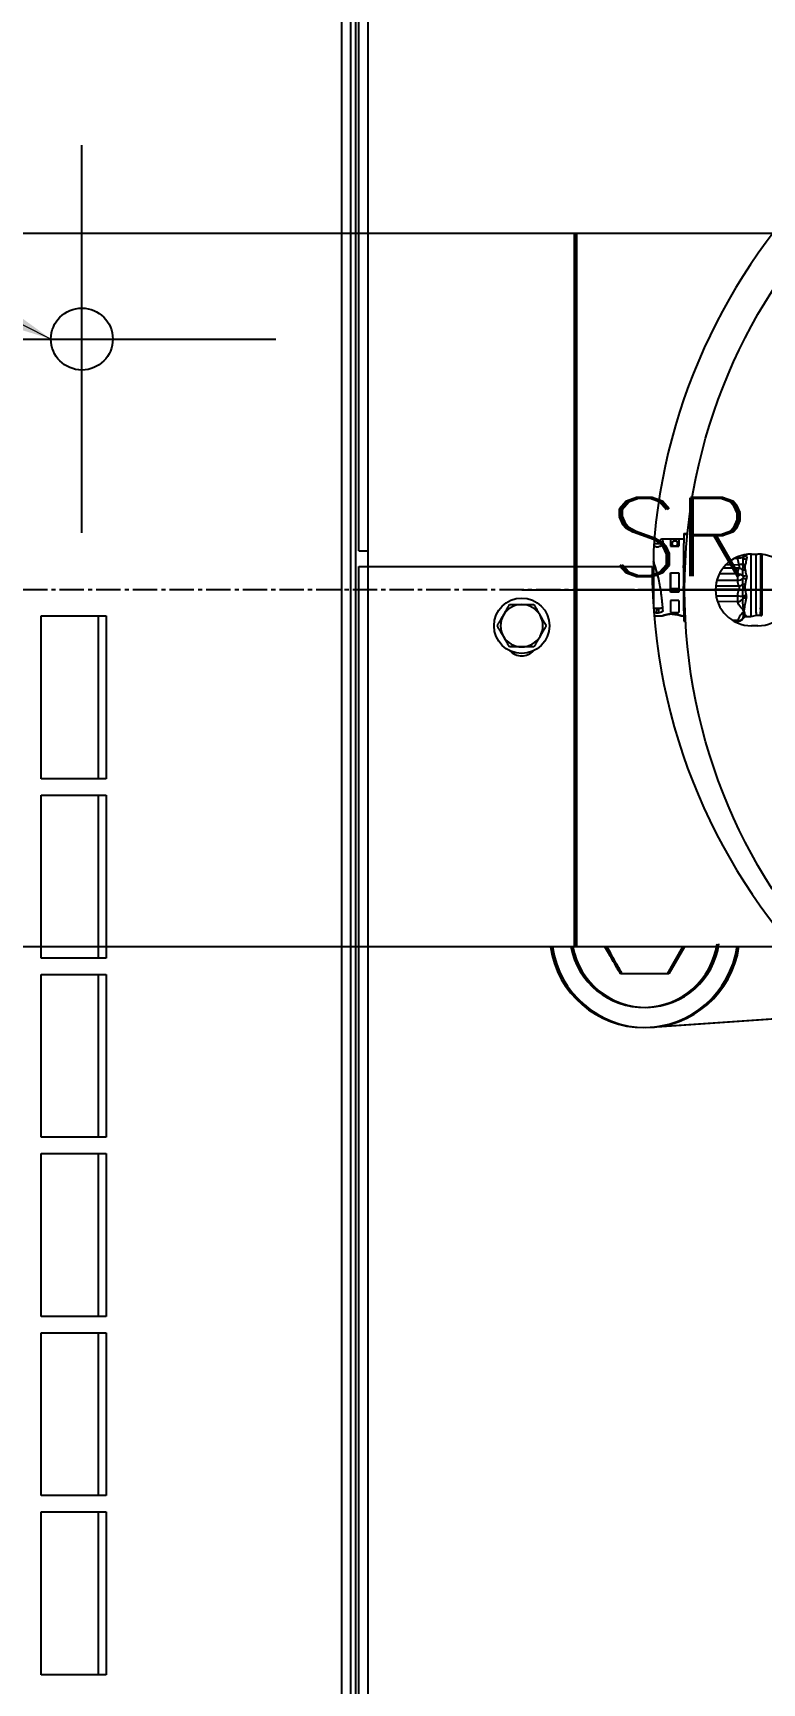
# Model space of a CAD drawing. Extents: x -76427 to 292734, y -42117 to 131250.
# Drawn here: x 12445 to 12669, y 5320 to 5826 of the extents above; entities that cross this region are included whole.
import ezdxf

# ---------------------------------------------------------------- set-up
doc = ezdxf.new("R2010")
doc.units = 0
doc.header["$LTSCALE"] = 10
for name, pattern in [('XFM7P10PV$0$CENTER', [2, 1.25, -0.25, 0.25, -0.25]), ('XFM7P10PV$0$CENTER2', [1.125, 0.75, -0.125, 0.125, -0.125]), ('XFM7P10PV-200K$0$CENTER', [2, 1.25, -0.25, 0.25, -0.25])]:
    doc.linetypes.add(name, pattern=pattern)
for name, color, linetype in [('XFM7P10PV$0$U-PV-PIPE-CENTER', 252, 'XFM7P10PV$0$CENTER2'), ('XFM7P10PV$0$U-PV-PIPE-SUS', 252, 'Continuous'), ('XFM7P10PV-200K$0$U-PV-PIPE-SUS', 200, 'Continuous'), ('XFM7Q10PV-200K$0$PV-EQ(200K)', 22, 'Continuous')]:
    doc.layers.add(name, color=color, linetype=linetype)
doc.styles.add('XFM7P10PV$0$STANDARD', font='SIMPLEX', dxfattribs={"bigfont": 'BIGFONT'})
doc.styles.add('XFM7P10PV-200K$0$STANDARD', font='SIMPLEX', dxfattribs={"bigfont": 'BIGFONT'})
doc.styles.add('XFM7Q10PV-200K$0$Atlas Copco 3.5mm', font='arial.ttf')
doc.dimstyles.new('XFM7Q10PV-200K$0$Atlas Copco$7', dxfattribs={"dimscale": 10, "dimtxt": 3.5, "dimasz": 2.5, "dimexe": 2, "dimexo": 1, "dimgap": 0.762, "dimtad": 1, "dimdec": 1, "dimrnd": 1e-08, "dimtxsty": 'XFM7Q10PV-200K$0$Atlas Copco 3.5mm', "dimcen": 0.09, "dimdle": 10, "dimclrd": 7, "dimclre": 256, "dimclrt": 7, "dimadec": 1, "dimazin": 2, "dimtfac": 1, "dimtdec": 4, "dimtmove": 0, "dimatfit": 3, "dimfxl": 1, "dimtolj": 1, "dimlwd": 9, "dimlwe": 9, "dimarcsym": 0})

# ---------------------------------------------------------------- blocks, each defined once
blk = doc.blocks.new('XFM7P10PV-200K$0$A$C62BD0E7C')
at = {"color": 1, "linetype": 'XFM7P10PV-200K$0$CENTER'}
for p, q in [((0, 203.2), (0, -203.2)), ((203.2, 0), (-254, 0))]:
    blk.add_line(p, q, dxfattribs=at)
at = {"color": 0}
blk.add_lwpolyline([(0, -136.53), (-254, -136.53), (-254, 136.52), (0, 136.52)], dxfattribs=at)
blk.add_arc((0, 0), 136.53, 270, 90, dxfattribs=at)
at = {"color": 8, "style": 'XFM7P10PV-200K$0$STANDARD'}
blk.add_text('SR', height=30, dxfattribs=at).set_placement((-240.49, 5.2))
blk = doc.blocks.new('XFM7P10PV-200K')
at = {"layer": 'XFM7P10PV-200K$0$U-PV-PIPE-SUS'}
for p, q in [((11063.5, 5764.94), (12815.6, 5764.94, 0)), ((12611.78, 5764.94), (12611.78, 5545.84)), ((12815.6, 5545.84, 0), (11063.5, 5545.84)), ((12644.96, 5545.84), (12640.2, 5537.59)), ((12625.88, 5537.59), (12625.88, 5537.59)), ((12640.2, 5537.59), (12640.2, 5537.59)), ((12640.2, 5537.59), (12640.2, 5537.59)), ((12633.04, 5527.25), (12633.04, 5527.25)), ((12633.04, 5521.05), (12633.04, 5521.05)), ((12633.04, 5521.05), (12633.04, 5521.05)), ((12633.04, 5521.05), (12633.04, 5521.05)), ((12675.09, 5523.83), (12634.99, 5521.12)), ((12634.99, 5521.12), (12634.99, 5521.12)), ((12634.99, 5521.12), (12634.99, 5521.12))]:
    blk.add_line(p, q, dxfattribs=at)
for radius, start in [(28.93, 188.2458), (22.73, 190.5174)]:
    blk.add_arc((12633.04, 5549.99), radius, start, 351.8873, dxfattribs=at)
for points in [[(12622.3, 5543.79), (12621.9, 5544.48), (12621.51, 5545.16), (12621.12, 5545.84)], [(12621.12, 5545.84), (12621.51, 5545.15), (12621.91, 5544.47), (12622.3, 5543.79)], [(12625.88, 5537.59), (12625.32, 5538.55), (12624.17, 5540.55), (12622.94, 5542.69), (12622.3, 5543.79)], [(12633.04, 5537.59), (12631.81, 5537.59), (12629.38, 5537.59), (12627.04, 5537.59), (12625.88, 5537.59)], [(12640.2, 5537.59), (12639.08, 5537.59), (12636.77, 5537.59), (12634.31, 5537.59), (12633.04, 5537.59)]]:
    blk.add_open_spline(points, degree=3, dxfattribs=at)
at = {"layer": 'XFM7P10PV-200K$0$U-PV-PIPE-SUS', "xscale": 0.8024171335491515, "yscale": 0.8024171335491515, "zscale": 0.8024171335491515}
blk.add_blockref('XFM7P10PV-200K$0$A$C62BD0E7C', (12815.6, 5655.39), dxfattribs=at)
blk = doc.blocks.new('XFM7P10PV$0$A$C62BD0E7C')
at = {"color": 1, "linetype": 'XFM7P10PV$0$CENTER'}
for p, q in [((0, 203.2), (0, -203.2)), ((203.2, 0), (-254, 0))]:
    blk.add_line(p, q, dxfattribs=at)
at = {"color": 0}
blk.add_lwpolyline([(0, -136.53), (-254, -136.53), (-254, 136.52), (0, 136.52)], dxfattribs=at)
blk.add_arc((0, 0), 136.53, 270, 90, dxfattribs=at)
at = {"color": 8, "style": 'XFM7P10PV$0$STANDARD'}
blk.add_text('SR', height=30, dxfattribs=at).set_placement((-240.49, 5.2))
blk = doc.blocks.new('XFM7P10PV$0$A$C34b3aeec')
at = {"layer": 'XFM7P10PV$0$U-PV-PIPE-CENTER'}
blk.add_line((219.4, 0), (-2536.8, 0), dxfattribs=at)
at = {"layer": 'XFM7P10PV$0$U-PV-PIPE-SUS'}
for p, q in [((-2054.25, 109.55), (0, 109.55, 0)), ((-203.81, 109.55), (-203.81, -109.55)), ((0, -109.55, 0), (-2054.25, -109.55)), ((-170.64, -109.55), (-175.4, -117.8)), ((-189.72, -117.8), (-189.72, -117.8)), ((-175.4, -117.8), (-175.4, -117.8)), ((-175.4, -117.8), (-175.4, -117.8)), ((-182.56, -128.13), (-182.56, -128.13)), ((-140.5, -131.56), (-180.61, -134.27)), ((-182.56, -134.33), (-182.56, -134.33)), ((-182.56, -134.33), (-182.56, -134.33)), ((-182.56, -134.33), (-182.56, -134.33)), ((-180.61, -134.27), (-180.61, -134.27)), ((-180.61, -134.27), (-180.61, -134.27))]:
    blk.add_line(p, q, dxfattribs=at)
for radius, start in [(28.93, 188.2458), (22.73, 190.5174)]:
    blk.add_arc((-182.56, -105.4), radius, start, 351.8873, dxfattribs=at)
for points in [[(-193.3, -111.6), (-193.7, -110.91), (-194.09, -110.23), (-194.48, -109.55)], [(-194.48, -109.55), (-194.09, -110.23), (-193.69, -110.92), (-193.3, -111.6)], [(-189.72, -117.8), (-190.28, -116.83), (-191.43, -114.83), (-192.66, -112.7), (-193.3, -111.6)], [(-182.56, -117.8), (-183.79, -117.8), (-186.21, -117.8), (-188.56, -117.8), (-189.72, -117.8)], [(-175.4, -117.8), (-176.52, -117.8), (-178.82, -117.8), (-181.29, -117.8), (-182.56, -117.8)]]:
    blk.add_open_spline(points, degree=3, dxfattribs=at)
at = {"layer": 'XFM7P10PV$0$U-PV-PIPE-SUS', "xscale": 0.8024171335491515, "yscale": 0.8024171335491515, "zscale": 0.8024171335491515}
blk.add_blockref('XFM7P10PV$0$A$C62BD0E7C', (0, 0), dxfattribs=at)
blk = doc.blocks.new('XFM7P10PV')
blk.add_blockref('XFM7P10PV$0$A$C34b3aeec', (12815, 5655.39))
blk = doc.blocks.new('XFM7Q10PV-200K$0$PV-主機 - Mega-V57-CUB_L40')
for p, q in [((524.98, 739.5), (524.98, 620.5)), ((114.98, 672.5), (114.98, 692.5)), ((114.98, 692.5), (164.98, 692.5)), ((164.98, 692.5), (164.98, 672.5)), ((169.98, 672.5), (169.98, 692.5)), ((169.98, 692.5), (219.98, 692.5)), ((219.98, 692.5), (219.98, 672.5)), ((224.98, 672.5), (224.98, 692.5)), ((224.98, 692.5), (274.98, 692.5)), ((274.98, 692.5), (274.98, 672.5)), ((279.98, 672.5), (279.98, 692.5)), ((279.98, 692.5), (329.98, 692.5)), ((329.98, 692.5), (329.98, 672.5)), ((334.98, 672.5), (334.98, 692.5)), ((334.98, 692.5), (384.98, 692.5)), ((384.98, 692.5), (384.98, 672.5)), ((389.98, 672.5), (389.98, 692.5)), ((389.98, 692.5), (439.98, 692.5)), ((439.98, 692.5), (439.98, 672.5)), ((465.48, 680), (584.48, 680)), ((164.98, 675), (114.98, 675)), ((219.98, 675), (169.98, 675)), ((274.98, 675), (224.98, 675)), ((329.98, 675), (279.98, 675)), ((384.98, 675), (334.98, 675)), ((439.98, 675), (389.98, 675)), ((164.98, 672.5), (114.98, 672.5)), ((219.98, 672.5), (169.98, 672.5)), ((274.98, 672.5), (224.98, 672.5)), ((329.98, 672.5), (279.98, 672.5)), ((384.98, 672.5), (334.98, 672.5)), ((439.98, 672.5), (389.98, 672.5)), ((-917.27, 600.25), (917.23, 600.25)), ((-920.47, 595), (455.21, 595)), ((918.65, 597.5), (-918.7, 597.5)), ((873.65, 596), (-873.7, 596)), ((455.21, 595), (455.21, 592.25)), ((459.98, 595), (918.65, 595)), ((459.98, 595), (459.98, 592.25)), ((455.21, 592.25), (-919.04, 592.25)), ((459.98, 592.25), (455.21, 592.25)), ((455.21, 592.25), (455.21, 505)), ((917.23, 592.25), (459.98, 592.25)), ((447.98, 545), (447.98, 105)), ((440.03, 504.36), (440.03, 501.75)), ((442.25, 503.68), (440.96, 503.69)), ((442.25, 503.04), (440.96, 503.04)), ((441.65, 501.69), (441.65, 501.69)), ((459.98, 504.6), (443.21, 504.6)), ((463.63, 502.03), (463.64, 495.29)), ((441.04, 499.29), (441.05, 496.79)), ((444.73, 499.29), (441.04, 499.29)), ((444.73, 496.8), (444.73, 499.3)), ((447.33, 496.8), (447.33, 499.3)), ((447.33, 499.3), (448.42, 499.3)), ((448.42, 499.3), (453.2, 499.31)), ((448.42, 499.3), (448.43, 496.81)), ((453.2, 499.31), (453.2, 496.81)), ((461.37, 499.3), (461.37, 496.8)), ((463.55, 499.29), (461.37, 499.28)), ((463.55, 496.79), (463.55, 499.29)), ((438.37, 495.27), (438.37, 494.73)), ((444.23, 495.3), (438.71, 495.28)), ((438.71, 494.75), (438.71, 495.28)), ((440.04, 495.79), (440.04, 495.28)), ((444.23, 494.96), (444.23, 495.3)), ((446.41, 494.99), (446.41, 495.31)), ((448.27, 495.31), (446.41, 495.31)), ((448.27, 495), (448.27, 495.31)), ((449.02, 495), (449.02, 495.31)), ((450.65, 495.31), (449.02, 495.31)), ((450.65, 494.98), (450.65, 495.31)), ((453.15, 494.92), (453.15, 495.31)), ((454.76, 495.31), (453.15, 495.31)), ((454.76, 494.86), (454.76, 495.31)), ((455.51, 494.83), (455.51, 495.31)), ((457.37, 495.31), (455.51, 495.31)), ((457.38, 494.74), (457.37, 495.31)), ((459.53, 494.61), (459.53, 495.31)), ((464.98, 495.29), (459.53, 495.31)), ((464.98, 494.15), (464.98, 495.29)), ((465.31, 495.28), (465.31, 494.11)), ((444.38, 478.75), (444.37, 484.89)), ((446.11, 478.75), (446.11, 485.34)), ((448.13, 478.31), (448.13, 485.5)), ((449.13, 478.31), (449.13, 485.44)), ((450.89, 478.76), (450.89, 485.11)), ((452.89, 478.76), (452.89, 484.34)), ((454.64, 478.31), (454.64, 483.25)), ((455.64, 478.31), (455.63, 482.4)), ((438.29, 478.72), (438.29, 479.72)), ((438.57, 478.72), (438.57, 480.2)), ((457.66, 478.76), (457.66, 479.72)), ((436.98, 472.5), (436.98, 474.5)), ((439.84, 475.93), (439.84, 474.67)), ((440.14, 471.67), (440.14, 473.07)), ((440.14, 471.65), (440.14, 471.25)), ((458.98, 474.5), (458.98, 472.5))]:
    blk.add_line(p, q)
for centre, radius in [((524.98, 680), 9.5), ((436.98, 545), 8.5), ((447.98, 325), 170)]:
    blk.add_circle(centre, radius)
for centre, radius, start, end in [((432.71, 545), 5, 132.9888, 227.0112), ((436.98, 545), 6.5, 120, 180), ((436.98, 545), 6.5, 60, 120), ((436.98, 545), 6.5, 0, 60), ((436.98, 545), 6.5, 180, 240), ((436.98, 545), 6.5, 300, 0), ((436.98, 545), 6.5, 240, 300), ((455.21, 325), 180, 90, 270), ((447.98, 325), 180, 273.8226, 86.1774), ((447.98, 474.5), 11, 0, 180), ((447.98, 472.5), 11, 180, 0)]:
    blk.add_arc(centre, radius, start, end)
for centre, major_axis, ratio, start_param, end_param in [((451.83, 499.28), (11.8, 0), 0.002555, 2.217327, 2.724842), ((451.84, 496.78), (-11.8, 0), 0.002555, 5.35892, 5.866434), ((451.83, 499.28), (11.8, 0), 0.002555, 1.454886, 1.9624), ((451.84, 496.78), (-11.8, 0), 0.002555, 4.596478, 5.103993), ((451.83, 499.28), (11.8, 0), 0.002555, 0.122932, 0.630447), ((451.84, 496.78), (11.8, 0), 0.002555, 0.122932, 0.630447), ((462.23, 498.03), (0.424, -0.736), 0.999986, 0, 3.123232), ((440.87, 495.27), (-2.5, 0), 0.002555, 5.755055, 6.283185), ((446.39, 495.3), (-2.5, 0), 0.002555, 4.707858, 5.755055), ((448.28, 495.31), (1.5, 0), 0.002555, 4.707858, 5.231456), ((451.89, 495.31), (-2.5, 0), 0.002555, 4.184259, 5.231456), ((455.51, 495.31), (1.5, 0), 0.002555, 4.184259, 4.707858), ((457.36, 495.3), (-2.5, 0), 0.002555, 3.66066, 4.707858), ((462.81, 495.28), (2.5, 0), 0.002555, 6.283185, 6.802253), ((440.29, 478.72), (-2, 0), 0.002555, 6.283184, 6.28319), ((440.29, 478.72), (-2, 0), 0.002555, 5.755961, 6.283184), ((440.29, 478.72), (0.42, 1.95), 0.858325, 1.75037, 2.738476), ((438.57, 475.99), (1.24, -0.39), 0.978357, 0.308397, 1.316707), ((438.56, 475.99), (1.92, -0.55), 0.979834, 0.832042, 0.832094), ((438.77, 476.28), (-1.15, 1.64), 0.974642, 4.4504, 4.450432), ((439.26, 476.28), (0.77, 1.85), 0.937314, 5.377493, 5.377515), ((439.26, 476.28), (0.77, 1.85), 0.937321, 5.301463, 5.301469), ((440, 475.98), (0.8, 1.83), 0.872822, 5.526535, 5.526557), ((440.64, 475.98), (0.7, -1.87), 0.824908, 1.752861, 1.75288), ((441.75, 476.27), (-0.39, 1.96), 0.752597, 4.954377, 4.954387), ((446.1, 478.75), (2, 0), 0.002555, 1.567166, 2.614377), ((446.1, 478.74), (-0.47, 1.94), 0.856116, 1.363348, 2.35132), ((444.69, 476.02), (0.3, 1.26), 0.527227, 4.831976, 5.840284), ((445.24, 475.96), (0, 1.3), 0.49617, 4.706495, 5.719577), ((446.1, 478.74), (0.23, 1.98), 0.003299, 3.729911, 4.717883), ((445.8, 476.02), (-0.29, 1.26), 0.444435, 4.606228, 5.614539), ((448.13, 478.31), (0.59, 1.91), 0.002715, 4.034865, 4.715887), ((447.52, 476.33), (-0.18, 1.29), 0.321517, 4.664716, 5.316845), ((450.13, 478.31), (-0.67, 1.88), 0.47404, 1.400929, 2.081957), ((449.39, 476.33), (0.17, 1.29), 0.183371, 4.734474, 5.386597), ((451.88, 478.76), (-2, 0), 0.002555, 4.185165, 5.232364), ((451.88, 478.75), (-0.27, 1.98), 0.492341, 1.49873, 2.486693), ((451.25, 476.03), (-0.26, -1.27), 0.043805, 1.574841, 2.58315), ((451.89, 478.75), (-0.27, -1.98), 0.498573, 0.656017, 1.643942), ((452.53, 476.03), (-0.26, 1.27), 0.050888, 0.557009, 1.56532), ((453.63, 478.31), (0.67, 1.88), 0.480044, 4.204002, 4.885026), ((454.39, 476.33), (-0.17, 1.29), 0.190427, 0.895607, 1.547732), ((455.63, 478.31), (-0.59, 1.91), 0.004216, 4.03273, 4.71375), ((456.25, 476.33), (0.18, 1.29), 0.328303, 0.967408, 1.619536), ((457.97, 476.03), (-0.29, -1.26), 0.450736, 3.812057, 4.82037), ((457.65, 478.75), (-2, 0), 0.002555, 4.476917, 4.708765), ((457.65, 478.75), (0.23, -1.98), 0.003889, 0.587481, 1.575445), ((459.07, 476.03), (0.3, -1.26), 0.533201, 3.582534, 4.590835), ((457.66, 478.75), (-0.47, -1.94), 0.859605, 0.794169, 0.878975), ((451.84, 471.68), (-11.7, 0), 0.002555, 4.060015, 6.714627), ((451.84, 473.08), (-11.75, 0), 0.002555, 4.060126, 6.375471), ((451.84, 474.68), (-12, 0), 0.002555, 4.076085, 6.283185), ((451.84, 471.25), (-11.7, 0), 0.002555, 4.064232, 6.28574), ((451.84, 473.08), (-11.7, 0), 0.002555, 4.056858, 6.283185), ((451.84, 471.65), (-11.7, 0), 0.002555, 4.060214, 6.283185), ((451.84, 471.68), (-9.78, 0), 0.002555, 3.900139, 6.572371), ((451.84, 471.68), (-7.07, 0), 0.002555, 3.077856, 6.346922), ((451.84, 471.68), (-6.19, 0), 0.002555, 3.164564, 6.260214), ((451.84, 471.68), (3.51, 0), 0.002555, 0.433558, 2.708035), ((451.84, 471.68), (2.34, 0), 0.002555, 0.890568, 2.251024)]:
    blk.add_ellipse(centre, major_axis=major_axis, ratio=ratio, start_param=start_param, end_param=end_param)
for centre, major_axis, ratio in [((447.98, 498.05), (-0.002, 0.85), 0.496069), ((462.24, 498.03), (0, 0.85), 0.999993)]:
    blk.add_ellipse(centre, major_axis=major_axis, ratio=ratio)
for points, weights in [([(433.73, 550.63), (435.23, 551.5), (436.98, 552.51)], [1, 1.07665212978, 1.07595444278]), ([(436.98, 552.51), (438.72, 551.5), (440.23, 550.63)], [1.07595444278, 1.07665212978, 1]), ([(430.48, 548.75), (432.22, 549.76), (433.73, 550.63)], [1.07595444278, 1.07665212978, 1]), ([(430.48, 545), (430.48, 546.74), (430.48, 548.75)], [1, 1.07665212978, 1.07595444278]), ([(440.23, 550.63), (441.73, 549.76), (443.48, 548.75)], [1, 1.07665212978, 1.07595444278]), ([(443.48, 548.75), (443.48, 546.74), (443.48, 545)], [1.07595444278, 1.07665212978, 1]), ([(430.48, 541.25), (430.48, 543.26), (430.48, 545)], [1.07595444278, 1.07665212978, 1]), ([(443.48, 545), (443.48, 543.26), (443.48, 541.25)], [1, 1.07665212978, 1.07595444278]), ([(433.73, 539.37), (432.22, 540.24), (430.48, 541.25)], [1, 1.07665212978, 1.07595444278]), ([(436.98, 537.49), (435.23, 538.5), (433.73, 539.37)], [1.07595444278, 1.07665212978, 1]), ([(440.23, 539.37), (438.72, 538.5), (436.98, 537.49)], [1, 1.07665212978, 1.07595444278]), ([(443.48, 541.25), (441.73, 540.24), (440.23, 539.37)], [1.07595444278, 1.07665212978, 1])]:
    blk.add_rational_spline(points, weights, degree=2)
for points, degree, knots in [([(440.52, 498.77), (440.52, 499.15), (440.49, 499.54), (440.38, 500.24), (440.32, 500.55), (440.19, 501.09), (440.12, 501.34), (440.04, 501.68), (440.03, 501.77), (440.04, 501.77)], 3, [-0.9807268, -0.9807268, -0.9807268, -0.9807268, -0.8652674, -0.8652674, -0.749808, -0.749808, -0.6100356, -0.6100356, -0.4767544, -0.4767544, -0.4767544, -0.4767544]), ([(440.58, 498.78), (440.58, 499.16), (440.56, 499.56), (440.47, 500.29), (440.41, 500.62), (440.28, 501.16), (440.21, 501.4), (440.09, 501.71), (440.05, 501.78), (440.04, 501.77), (440.04, 501.77), (440.04, 501.77)], 3, [0, 0, 0, 0, 0.1122436, 0.1122436, 0.2244871, 0.2244871, 0.3473751, 0.3473751, 0.4702632, 0.4702632, 0.4767544, 0.4767544, 0.4767544, 0.4767544]), ([(440.96, 503.69), (440.96, 503.78), (440.97, 503.88), (440.99, 504.07), (441, 504.16), (441.03, 504.32), (441.05, 504.38), (441.07, 504.44)], 3, [-0.22712492, -0.22712492, -0.22712492, -0.22712492, -0.19757148, -0.19757148, -0.16803014, -0.16803014, -0.1450375, -0.1450375, -0.1450375, -0.1450375]), ([(441.65, 501.69), (441.55, 501.69), (441.47, 501.72), (441.3, 501.84), (441.22, 501.94), (441.1, 502.18), (441.05, 502.32), (441, 502.56), (440.99, 502.66), (440.97, 502.84), (440.96, 502.94), (440.96, 503.04)], 3, [-0.2260437, -0.2260437, -0.2260437, -0.2260437, -0.1713884, -0.1713884, -0.1131901, -0.1131901, -0.0586216, -0.0586216, -0.0293443, -0.0293443, 0, 0, 0, 0]), ([(441.65, 501.69), (441.87, 501.69), (442.12, 501.7), (442.65, 501.72), (442.94, 501.74), (443.86, 501.81), (444.54, 501.88), (445.77, 502.02), (446.29, 502.09), (447.51, 502.27), (448.23, 502.39), (449.71, 502.65), (450.46, 502.8), (452.37, 503.21), (453.53, 503.5), (455.44, 504.07), (456.22, 504.32), (456.95, 504.6)], 3, [0, 0, 0, 0, 0.133961, 0.133961, 0.267899, 0.267899, 0.535926, 0.535926, 0.714399, 0.714399, 0.945549, 0.945549, 1.176604, 1.176604, 1.534564, 1.534564, 1.79258, 1.79258, 1.79258, 1.79258]), ([(442.25, 503.68), (442.25, 503.78), (442.25, 503.88), (442.27, 504.09), (442.29, 504.19), (442.33, 504.38), (442.35, 504.46), (442.37, 504.54)], 3, [-0.21221659, -0.21221659, -0.21221659, -0.21221659, -0.18251638, -0.18251638, -0.1494368, -0.1494368, -0.1194476, -0.1194476, -0.1194476, -0.1194476]), ([(442.7, 501.73), (442.64, 501.76), (442.58, 501.81), (442.53, 501.87), (442.39, 502.08), (442.31, 502.37), (442.27, 502.59), (442.25, 502.81), (442.25, 503.04)], 5, [0.331769, 0.331769, 0.331769, 0.331769, 0.331769, 0.331769, 1.036453, 1.036453, 1.036453, 2.225796, 2.225796, 2.225796, 2.225796, 2.225796, 2.225796]), ([(451.94, 503.12), (452.07, 503.16), (452.2, 503.19), (452.33, 503.23), (452.94, 503.4), (453.53, 503.57), (454.11, 503.76), (454.88, 504.02), (455.63, 504.29), (456.35, 504.6)], 3, [17.654247, 17.654247, 17.654247, 17.654247, 18.364351, 18.364351, 18.364351, 21.644908, 21.644908, 21.644908, 26.044963, 26.044963, 26.044963, 26.044963]), ([(461.24, 503.7), (461.24, 503.8), (461.25, 503.89), (461.28, 504.08), (461.3, 504.18), (461.35, 504.35), (461.38, 504.43), (461.42, 504.5)], 3, [-0.22712492, -0.22712492, -0.22712492, -0.22712492, -0.19757148, -0.19757148, -0.16803014, -0.16803014, -0.1396511, -0.1396511, -0.1396511, -0.1396511]), ([(462.08, 501.7), (461.99, 501.7), (461.9, 501.73), (461.71, 501.85), (461.61, 501.95), (461.45, 502.19), (461.38, 502.33), (461.3, 502.58), (461.28, 502.67), (461.25, 502.86), (461.24, 502.96), (461.24, 503.05)], 3, [-0.2260437, -0.2260437, -0.2260437, -0.2260437, -0.1713884, -0.1713884, -0.1131901, -0.1131901, -0.0586216, -0.0586216, -0.0293443, -0.0293443, 0, 0, 0, 0]), ([(462.23, 502.02), (462.23, 501.95), (462.2, 501.89), (462.12, 501.84), (462, 501.8), (461.85, 501.77), (461.84, 501.77), (461.84, 501.77), (461.84, 501.77)], 5, [12.429289, 12.429289, 12.429289, 12.429289, 12.429289, 12.429289, 15.563908, 15.563908, 15.563908, 15.579301, 15.579301, 15.579301, 15.579301, 15.579301, 15.579301]), ([(463.63, 502.06), (463.66, 501.94), (463.54, 501.85), (463.15, 501.76), (462.99, 501.73), (462.59, 501.7), (462.35, 501.7), (462.08, 501.7)], 3, [-0.6472974, -0.6472974, -0.6472974, -0.6472974, -0.3233909, -0.3233909, -0.1617156, -0.1617156, 0, 0, 0, 0]), ([(463.63, 502.06), (463.6, 502.2), (463.39, 502.37), (462.91, 502.64), (462.77, 502.71), (462.5, 502.85), (462.37, 502.91), (462.23, 502.97)], 3, [0.000001, 0.000001, 0.000001, 0.000001, 0.3505304, 0.3505304, 0.4670758, 0.4670758, 0.5563693, 0.5563693, 0.5563693, 0.5563693]), ([(440.52, 498.77), (440.52, 498.38), (440.49, 497.99), (440.38, 497.29), (440.32, 496.98), (440.19, 496.44), (440.12, 496.2), (440.04, 495.87), (440.03, 495.78), (440.04, 495.78)], 3, [0.9807268, 0.9807268, 0.9807268, 0.9807268, 1.0961862, 1.0961862, 1.2116455, 1.2116455, 1.351418, 1.351418, 1.4846992, 1.4846992, 1.4846992, 1.4846992]), ([(440.58, 498.78), (440.58, 498.41), (440.56, 498.01), (440.47, 497.28), (440.41, 496.95), (440.28, 496.4), (440.21, 496.16), (440.09, 495.85), (440.06, 495.78), (440.04, 495.77), (440.04, 495.77), (440.04, 495.78)], 3, [-1.9614536, -1.9614536, -1.9614536, -1.9614536, -1.84921, -1.84921, -1.7369664, -1.7369664, -1.6140784, -1.6140784, -1.4911904, -1.4911904, -1.4846992, -1.4846992, -1.4846992, -1.4846992]), ([(439.23, 477.03), (439.05, 477.14), (438.88, 477.29), (438.61, 477.62), (438.5, 477.81), (438.35, 478.21), (438.31, 478.42), (438.3, 478.66), (438.29, 478.69), (438.29, 478.72)], 3, [0, 0, 0, 0, 0.0648552, 0.0648552, 0.1285229, 0.1285229, 0.1922731, 0.1922731, 0.2013202, 0.2013202, 0.2013202, 0.2013202]), ([(441.47, 476.79), (441.4, 476.85), (441.34, 476.91), (441.27, 476.97), (440.8, 477.38), (440.32, 477.79), (439.82, 478.13), (439.55, 478.32), (439.27, 478.48), (438.97, 478.59), (438.84, 478.65), (438.7, 478.69), (438.57, 478.72)], 3, [0, 0, 0, 0, 0.655162, 0.655162, 0.655162, 5.204704, 5.204704, 5.204704, 7.656055, 7.656055, 7.656055, 8.771719, 8.771719, 8.771719, 8.771719]), ([(439.24, 477.07), (439.24, 477.06), (439.24, 477.06), (439.24, 477.05), (439.24, 477.04), (439.23, 477.03), (439.23, 477.03), (439.23, 477.03), (439.23, 477.03)], 5, [0.544604, 0.544604, 0.544604, 0.544604, 0.544604, 0.544604, 0.926317, 0.926317, 0.926317, 1.772154, 1.772154, 1.772154, 1.772154, 1.772154, 1.772154]), ([(439.84, 475.93), (439.84, 476.03), (439.83, 476.13), (439.78, 476.35), (439.73, 476.46), (439.6, 476.69), (439.51, 476.8), (439.36, 476.94), (439.3, 476.99), (439.23, 477.03)], 3, [0, 0, 0, 0, 0.0302741, 0.0302741, 0.0671111, 0.0671111, 0.1085576, 0.1085576, 0.1310156, 0.1310156, 0.1310156, 0.1310156]), ([(441.47, 476.79), (441.47, 476.79), (441.47, 476.79), (441.47, 476.79), (441.44, 476.8), (441.41, 476.8), (441.39, 476.8), (441.32, 476.82), (441.26, 476.83), (441.23, 476.83), (440.87, 476.89), (440.55, 476.96), (440.29, 477), (439.95, 477.06), (439.66, 477.09), (439.58, 477.1), (439.46, 477.1), (439.35, 477.09), (439.31, 477.08), (439.28, 477.08), (439.24, 477.07)], 5, [0, 0, 0, 0, 0, 0, 0.034404, 0.034404, 0.034404, 0.466948, 0.466948, 0.466948, 1.109446, 1.109446, 1.109446, 6.83405, 6.83405, 6.83405, 9.302233, 9.302233, 9.302233, 10.501363, 10.501363, 10.501363, 10.501363, 10.501363, 10.501363]), ([(441.47, 476.79), (441.37, 476.77), (441.26, 476.74), (441.17, 476.72), (440.97, 476.67), (440.79, 476.62), (440.63, 476.57), (440.4, 476.49), (440.23, 476.41), (440.1, 476.32), (439.96, 476.23), (439.89, 476.12), (439.86, 475.99)], 3, [0, 0, 0, 0, 1.109446, 1.109446, 1.109446, 3.417025, 3.417025, 3.417025, 6.83405, 6.83405, 6.83405, 10.501363, 10.501363, 10.501363, 10.501363]), ([(441.47, 476.79), (441.47, 476.79), (441.48, 476.79), (441.48, 476.8), (441.57, 476.87), (441.65, 476.95), (441.74, 477.02), (442.27, 477.5), (442.81, 477.97), (443.4, 478.32), (443.71, 478.51), (444.03, 478.67), (444.38, 478.75)], 3, [0, 0, 0, 0, 0.028373, 0.028373, 0.028373, 0.850757, 0.850757, 0.850757, 6.019946, 6.019946, 6.019946, 8.773224, 8.773224, 8.773224, 8.773224]), ([(441.47, 476.79), (441.47, 476.79), (441.48, 476.79), (441.48, 476.79), (441.51, 476.8), (441.54, 476.8), (441.57, 476.81), (441.63, 476.82), (441.69, 476.83), (441.72, 476.83), (441.95, 476.87), (442.19, 476.91), (442.4, 476.94), (442.84, 477), (443.3, 477.05), (443.54, 477.07), (444.02, 477.11), (444.51, 477.12), (444.76, 477.12), (445, 477.12), (445.25, 477.1)], 5, [0, 0, 0, 0, 0, 0, 0.034364, 0.034364, 0.034364, 0.518652, 0.518652, 0.518652, 1.036651, 1.036651, 1.036651, 4.23487, 4.23487, 4.23487, 7.401243, 7.401243, 7.401243, 10.503697, 10.503697, 10.503697, 10.503697, 10.503697, 10.503697]), ([(441.47, 476.79), (442.24, 476.63), (443.3, 476.47), (444.41, 476.24), (444.74, 476.17), (445.07, 476.1), (445.39, 476.02)], 3, [0, 0, 0, 0, 8.083584, 8.083584, 8.083584, 10.503697, 10.503697, 10.503697, 10.503697]), ([(445.25, 477.1), (445.28, 477.09), (445.32, 477.08), (445.35, 477.07), (445.43, 477.06), (445.5, 477.06), (445.58, 477.06)], 3, [0.54464, 0.54464, 0.54464, 0.54464, 0.902469, 0.902469, 0.902469, 1.74442, 1.74442, 1.74442, 1.74442]), ([(445.58, 477.06), (445.66, 477.06), (445.75, 477.06), (445.85, 477.08), (445.87, 477.09), (445.89, 477.09), (445.92, 477.1)], 3, [0, 0, 0, 0, 0.992032, 0.992032, 0.992032, 1.200265, 1.200265, 1.200265, 1.200265]), ([(445.92, 477.1), (446.26, 477.12), (446.61, 477.13), (446.96, 477.13), (447.34, 477.12), (447.71, 477.11), (447.73, 477.11), (447.75, 477.11), (447.76, 477.11)], 5, [0, 0, 0, 0, 0, 0, 3.201081, 3.201081, 3.201081, 3.346331, 3.346331, 3.346331, 3.346331, 3.346331, 3.346331]), ([(447.76, 477.11), (447.85, 477.1), (447.93, 477.09), (448.02, 477.09), (448.28, 477.08), (448.55, 477.07), (448.82, 477.07), (449.01, 477.07), (449.19, 477.08), (449.36, 477.09), (449.47, 477.09), (449.58, 477.1), (449.68, 477.11)], 3, [0.564238, 0.564238, 0.564238, 0.564238, 0.982384, 0.982384, 0.982384, 2.282202, 2.282202, 2.282202, 3.156484, 3.156484, 3.156484, 3.69067, 3.69067, 3.69067, 3.69067]), ([(447.95, 476.32), (448.22, 476.37), (448.54, 476.39), (448.86, 476.39), (449.13, 476.38), (449.39, 476.36), (449.63, 476.32)], 3, [0.56422, 0.56422, 0.56422, 0.56422, 2.282195, 2.282195, 2.282195, 3.690675, 3.690675, 3.690675, 3.690675]), ([(448.13, 478.31), (448.18, 478.28), (448.23, 478.25), (448.28, 478.23), (448.43, 478.15), (448.57, 478.11), (448.71, 478.13), (448.8, 478.14), (448.9, 478.17), (448.99, 478.22), (449.04, 478.24), (449.09, 478.28), (449.13, 478.31)], 3, [2.05844, 2.05844, 2.05844, 2.05844, 2.411755, 2.411755, 2.411755, 3.506303, 3.506303, 3.506303, 4.23929, 4.23929, 4.23929, 4.648478, 4.648478, 4.648478, 4.648478]), ([(449.68, 477.11), (449.73, 477.11), (449.78, 477.11), (449.84, 477.11), (450.2, 477.13), (450.56, 477.13), (450.87, 477.13), (451.18, 477.12), (451.48, 477.1), (451.49, 477.1), (451.5, 477.1), (451.5, 477.1)], 5, [3.908173, 3.908173, 3.908173, 3.908173, 3.908173, 3.908173, 4.38576, 4.38576, 4.38576, 7.199302, 7.199302, 7.199302, 7.254475, 7.254475, 7.254475, 7.254475, 7.254475, 7.254475]), ([(452.27, 477.1), (452.25, 477.1), (452.22, 477.09), (452.19, 477.09), (452.1, 477.07), (452.01, 477.07), (451.95, 477.06), (451.84, 477.06), (451.71, 477.07), (451.65, 477.08), (451.58, 477.09), (451.5, 477.1)], 5, [0.544636, 0.544636, 0.544636, 0.544636, 0.544636, 0.544636, 0.926317, 0.926317, 0.926317, 1.914235, 1.914235, 1.914235, 2.944784, 2.944784, 2.944784, 2.944784, 2.944784, 2.944784]), ([(452.27, 477.1), (452.37, 477.11), (452.47, 477.11), (452.57, 477.12), (452.92, 477.13), (453.28, 477.13), (453.53, 477.13), (453.8, 477.12), (454.07, 477.11), (454.08, 477.11), (454.08, 477.11), (454.09, 477.11)], 5, [1.277708, 1.277708, 1.277708, 1.277708, 1.277708, 1.277708, 2.195106, 2.195106, 2.195106, 4.546514, 4.546514, 4.546514, 4.62528, 4.62528, 4.62528, 4.62528, 4.62528, 4.62528]), ([(454.09, 477.11), (454.17, 477.1), (454.25, 477.1), (454.34, 477.09), (454.6, 477.08), (454.87, 477.07), (455.14, 477.07), (455.32, 477.07), (455.5, 477.08), (455.68, 477.09), (455.79, 477.09), (455.9, 477.1), (456.01, 477.11)], 3, [0.564238, 0.564238, 0.564238, 0.564238, 0.982384, 0.982384, 0.982384, 2.282202, 2.282202, 2.282202, 3.156484, 3.156484, 3.156484, 3.69067, 3.69067, 3.69067, 3.69067]), ([(454.14, 476.33), (454.43, 476.37), (454.76, 476.39), (455.08, 476.39), (455.34, 476.38), (455.6, 476.36), (455.82, 476.33)], 3, [0.56422, 0.56422, 0.56422, 0.56422, 2.282202, 2.282202, 2.282202, 3.690672, 3.690672, 3.690672, 3.690672]), ([(454.64, 478.31), (454.68, 478.28), (454.72, 478.25), (454.77, 478.23), (454.9, 478.15), (455.04, 478.11), (455.18, 478.13), (455.27, 478.14), (455.37, 478.17), (455.47, 478.22), (455.52, 478.25), (455.58, 478.28), (455.64, 478.31)], 3, [2.05844, 2.05844, 2.05844, 2.05844, 2.411755, 2.411755, 2.411755, 3.506303, 3.506303, 3.506303, 4.23929, 4.23929, 4.23929, 4.64849, 4.64849, 4.64849, 4.64849]), ([(457.66, 478.76), (457.61, 478.75), (457.56, 478.75), (457.51, 478.74), (456.86, 478.65), (456.23, 478.5), (455.64, 478.31)], 3, [1.138628, 1.138628, 1.138628, 1.138628, 1.338375, 1.338375, 1.338375, 4.004037, 4.004037, 4.004037, 4.004037]), ([(457.85, 477.1), (457.84, 477.1), (457.83, 477.1), (457.82, 477.1), (457.63, 477.11), (457.45, 477.12), (457.27, 477.12), (456.92, 477.13), (456.56, 477.12), (456.37, 477.12), (456.19, 477.12), (456.01, 477.11)], 5, [1.276226, 1.276226, 1.276226, 1.276226, 1.276226, 1.276226, 1.378655, 1.378655, 1.378655, 2.986215, 2.986215, 2.986215, 4.623691, 4.623691, 4.623691, 4.623691, 4.623691, 4.623691]), ([(458.51, 477.1), (458.49, 477.09), (458.47, 477.09), (458.45, 477.08), (458.37, 477.07), (458.3, 477.06), (458.24, 477.06), (458.14, 477.06), (458.03, 477.07), (457.98, 477.07), (457.92, 477.08), (457.85, 477.1)], 5, [0.544606, 0.544606, 0.544606, 0.544606, 0.544606, 0.544606, 0.926317, 0.926317, 0.926317, 1.914235, 1.914235, 1.914235, 2.944826, 2.944826, 2.944826, 2.944826, 2.944826, 2.944826]), ([(458.95, 471.7), (458.82, 471.7), (458.69, 471.7), (457.8, 471.7), (456.91, 471.7), (455.03, 471.7), (454.01, 471.7), (451.94, 471.7), (450.88, 471.7), (448.84, 471.7), (447.85, 471.7), (446.05, 471.7), (445.22, 471.69), (443.84, 471.69), (443.27, 471.69), (442.45, 471.68), (442.18, 471.68), (442.1, 471.68), (442.09, 471.68), (442.09, 471.68), (442.09, 471.68), (442.09, 471.68)], 3, [0.751123, 0.751123, 0.751123, 0.751123, 0.806665, 0.806665, 1.118203, 1.118203, 1.429888, 1.429888, 1.741609, 1.741609, 2.053336, 2.053336, 2.36505, 2.36505, 2.67671, 2.67671, 2.98816, 2.98816, 3.02852, 3.02852, 3.029124, 3.029124, 3.029124, 3.029124]), ([(444.79, 471.67), (444.78, 471.67), (444.78, 471.67), (444.77, 471.68), (444.76, 471.68), (444.75, 471.68), (444.75, 471.68), (444.73, 471.68), (444.73, 471.68), (444.72, 471.68), (444.71, 471.69), (444.7, 471.69), (444.7, 471.69), (444.7, 471.69)], 3, [2.16733486, 2.16733486, 2.16733486, 2.16733486, 2.18725674, 2.18725674, 2.20209089, 2.20209089, 2.21002772, 2.21002772, 2.21192452, 2.21192452, 2.21522791, 2.21522791, 2.21572188, 2.21572188, 2.21572188, 2.21572188]), ([(458.02, 471.68), (458.02, 471.68), (458.02, 471.68), (457.99, 471.68), (457.96, 471.68), (457.78, 471.68), (457.57, 471.69), (456.96, 471.69), (456.55, 471.69), (455.59, 471.69), (455.03, 471.69), (453.84, 471.69), (453.19, 471.69), (451.88, 471.69), (451.21, 471.69), (449.92, 471.69), (449.29, 471.69), (448.15, 471.69), (447.63, 471.69), (446.76, 471.69), (446.4, 471.68), (445.89, 471.68), (445.72, 471.68), (445.67, 471.68), (445.67, 471.68), (445.67, 471.68)], 3, [0.033113, 0.033113, 0.033113, 0.033113, 0.054958, 0.054958, 0.132318, 0.132318, 0.315417, 0.315417, 0.512013, 0.512013, 0.709201, 0.709201, 0.906471, 0.906471, 1.103761, 1.103761, 1.301054, 1.301054, 1.49834, 1.49834, 1.695595, 1.695595, 1.892728, 1.892728, 1.916898, 1.916898, 1.916898, 1.916898]), ([(448.3, 471.68), (448.3, 471.68), (448.3, 471.68), (448.29, 471.68), (448.29, 471.68), (448.27, 471.69), (448.27, 471.69), (448.27, 471.69)], 3, [1.102648414, 1.102648414, 1.102648414, 1.102648414, 1.103033093, 1.103033093, 1.105349923, 1.105349923, 1.106839946, 1.106839946, 1.106839946, 1.106839946]), ([(453.32, 471.68), (453.28, 471.68), (453.23, 471.68), (452.99, 471.68), (452.76, 471.68), (452.28, 471.68), (452.03, 471.68), (451.53, 471.68), (451.28, 471.68), (450.81, 471.68), (450.59, 471.68), (450.39, 471.68), (450.38, 471.68), (450.37, 471.68)], 3, [0.217622, 0.217622, 0.217622, 0.217622, 0.2334884, 0.2334884, 0.3080515, 0.3080515, 0.3826582, 0.3826582, 0.4572762, 0.4572762, 0.5318931, 0.5318931, 0.534912, 0.534912, 0.534912, 0.534912]), ([(452.46, 476.02), (452.05, 475.93), (451.78, 475.93), (451.38, 476.01), (451.36, 476.01), (451.33, 476.02), (451.31, 476.02)], 3, [0.54463, 0.54463, 0.54463, 0.54463, 2.816323, 2.816323, 2.816323, 2.944788, 2.944788, 2.944788, 2.944788]), ([(455.42, 471.69), (455.42, 471.69), (455.42, 471.69), (455.41, 471.69), (455.4, 471.69), (455.4, 471.68), (455.39, 471.68), (455.39, 471.68)], 3, [0.008582175, 0.008582175, 0.008582175, 0.008582175, 0.009308712, 0.009308712, 0.011268047, 0.011268047, 0.012773253, 0.012773253, 0.012773253, 0.012773253]), ([(458.37, 476.02), (458.02, 475.93), (457.79, 475.93), (457.44, 476.01), (457.42, 476.01), (457.4, 476.02), (457.38, 476.02)], 3, [0.544602, 0.544602, 0.544602, 0.544602, 2.816323, 2.816323, 2.816323, 2.944826, 2.944826, 2.944826, 2.944826]), ([(458.94, 471.68), (458.94, 471.68), (458.94, 471.68), (458.93, 471.68), (458.93, 471.68), (458.92, 471.68), (458.91, 471.68), (458.9, 471.68), (458.9, 471.68), (458.9, 471.68)], 3, [0.01574121, 0.01574121, 0.01574121, 0.01574121, 0.01937952, 0.01937952, 0.02768219, 0.02768219, 0.05254778, 0.05254778, 0.05611124, 0.05611124, 0.05611124, 0.05611124])]:
    blk.add_open_spline(points, degree=degree, knots=knots)
for points, degree in [([(440.96, 503.69), (440.96, 503.47), (440.96, 503.25), (440.96, 503.04)], 3), ([(442.25, 503.04), (442.25, 503.25), (442.25, 503.47), (442.25, 503.68)], 3), ([(451.89, 503.11), (451.91, 503.12), (451.93, 503.12), (451.94, 503.12)], 3), ([(461.24, 503.7), (461.24, 503.48), (461.24, 503.27), (461.24, 503.05)], 3), ([(462.23, 504.43), (462.23, 503.63), (462.23, 502.83), (462.23, 502.02)], 3), ([(446.11, 478.75), (446.54, 478.71), (446.95, 478.63), (447.35, 478.54), (447.75, 478.43), (448.13, 478.31)], 5), ([(446.39, 476.02), (446.66, 476.09), (446.96, 476.15), (447.28, 476.21), (447.61, 476.27), (447.95, 476.32)], 5), ([(449.13, 478.31), (449.47, 478.43), (449.81, 478.54), (450.16, 478.63), (450.52, 478.71), (450.89, 478.76)], 5), ([(449.63, 476.32), (449.98, 476.27), (450.33, 476.22), (450.67, 476.16), (451, 476.09), (451.31, 476.02)], 5), ([(452.46, 476.02), (452.98, 476.14), (453.56, 476.24), (454.14, 476.33)], 3), ([(452.89, 478.76), (453.26, 478.71), (453.61, 478.63), (453.96, 478.54), (454.3, 478.43), (454.64, 478.31)], 5), ([(455.16, 478.13), (455.16, 478.13), (455.16, 478.13), (455.16, 478.13)], 3), ([(455.51, 478.24), (455.51, 478.24), (455.51, 478.24), (455.51, 478.24)], 3), ([(457.38, 476.02), (456.92, 476.14), (456.39, 476.24), (455.82, 476.33)], 3), ([(458.85, 476.14), (458.69, 476.1), (458.53, 476.06), (458.37, 476.02)], 3), ([(458.66, 477.11), (458.61, 477.11), (458.56, 477.1), (458.51, 477.1)], 3), ([(439.86, 475.99), (439.85, 475.94), (439.84, 475.91), (439.84, 475.92)], 3), ([(439.84, 475.92), (439.84, 475.92), (439.84, 475.92), (439.84, 475.92)], 3), ([(440.09, 473.07), (439.93, 473.59), (439.84, 474.13), (439.84, 474.67)], 3), ([(445.39, 476.02), (445.57, 475.97), (445.73, 475.95), (445.88, 475.95)], 3), ([(445.88, 475.95), (446.03, 475.95), (446.19, 475.97), (446.39, 476.02)], 3)]:
    blk.add_open_spline(points, degree=degree)
at = {"annotation_type": 0, "has_hookline": 1, "hookline_direction": 0, "text_width": 57.87, "horizontal_direction": (0, 1, 0)}
blk.add_leader([(524.98, 689.52), (590.43, 820.27), (590.43, 845.27)], dimstyle='XFM7Q10PV-200K$0$Atlas Copco$7', override={"dimtad": 0}, dxfattribs=at)
blk = doc.blocks.new('XFM7Q10PV-200K')
at = {"layer": 'XFM7Q10PV-200K$0$PV-EQ(200K)', "rotation": 90}
blk.add_blockref('XFM7Q10PV-200K$0$PV-主機 - Mega-V57-CUB_L40', (13140, 5207.41), dxfattribs=at)

msp = doc.modelspace()

# ---------------------------------------------------------------- block references
for name in ['XFM7Q10PV-200K', 'XFM7P10PV', 'XFM7P10PV-200K']:
    msp.add_blockref(name, (0, 0))

doc.saveas('drawing.dxf')
